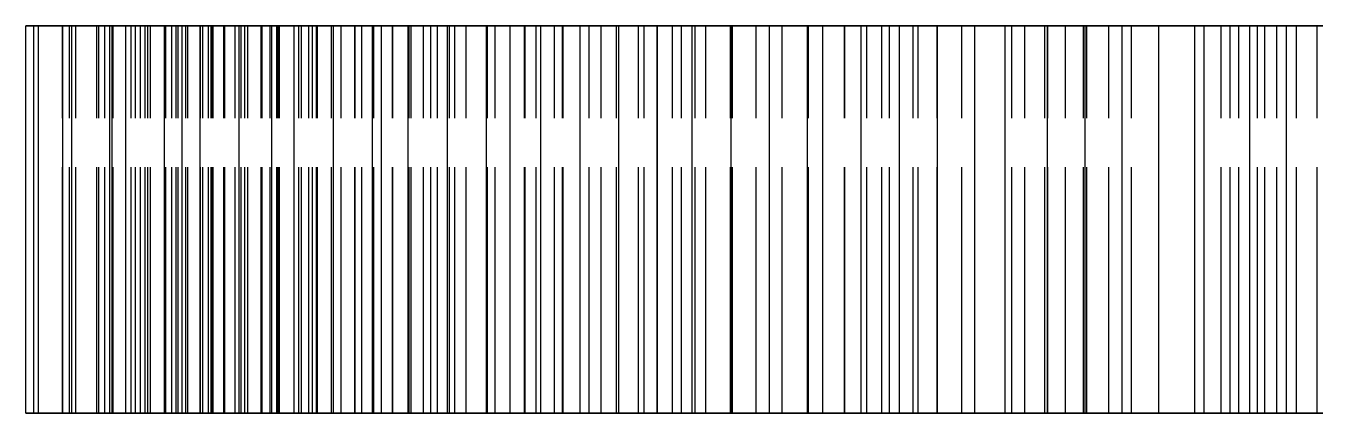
# Model space of a CAD drawing. Header units: millimetres. Extents: x -25 to 154, y -46 to 51.
# Drawn here: x -24 to -17.32, y 47.99 to 49.99 of the extents above; entities that cross this region are included whole.
import ezdxf

# ---------------------------------------------------------------- set-up
doc = ezdxf.new("R2010")
doc.units = ezdxf.units.MM
doc.linetypes.add('DASHED', pattern=[1.524, 1.27, -0.254])
doc.layers.add('HIDDEN', color=8, linetype='DASHED')
doc.layers.add('VISIBLE', color=7, linetype='CONTINUOUS')

msp = doc.modelspace()

# ---------------------------------------------------------------- linework, layer by layer
at = {"layer": 'HIDDEN'}
for points in [[(-23.99936, 49.99183), (-23.81117, 49.99183)], [(-23.99936, 47.99183), (-23.99936, 49.99183)], [(-23.9575, 49.99183), (-23.93403, 49.99183)], [(-23.77481, 49.99183), (-23.9575, 49.99183)], [(-23.9575, 49.99183), (-23.77481, 49.99183)], [(-23.81117, 49.99183), (-23.9575, 49.99183)], [(-23.9575, 47.99183), (-23.9575, 49.99183)], [(-23.93403, 49.99183), (-23.74118, 49.99183)], [(-23.93403, 47.99183), (-23.93403, 49.99183)], [(-23.81117, 49.99183), (-23.62279, 49.99183)], [(-23.62279, 49.99183), (-23.81117, 49.99183)], [(-23.81117, 47.99183), (-23.81117, 49.99183)], [(-23.81117, 47.99183), (-23.81117, 49.99183)], [(-23.80865, 49.99183), (-23.7618, 49.99183)], [(-23.63227, 49.99183), (-23.80865, 49.99183)], [(-23.80865, 49.99183), (-23.63227, 49.99183)], [(-23.74118, 49.99183), (-23.80865, 49.99183)], [(-23.80865, 47.99183), (-23.80865, 49.99183)], [(-23.59161, 49.99183), (-23.77481, 49.99183)], [(-23.77481, 49.99183), (-23.59161, 49.99183)], [(-23.77481, 47.99183), (-23.77481, 49.99183)], [(-23.77481, 47.99183), (-23.77481, 49.99183)], [(-23.7618, 49.99183), (-23.56515, 49.99183)], [(-23.7618, 47.99183), (-23.7618, 49.99183)], [(-23.74118, 49.99183), (-23.54846, 49.99183)], [(-23.54846, 49.99183), (-23.74118, 49.99183)], [(-23.74118, 47.99183), (-23.74118, 49.99183)], [(-23.74118, 47.99183), (-23.74118, 49.99183)], [(-23.45507, 49.99183), (-23.63227, 49.99183)], [(-23.63227, 49.99183), (-23.45507, 49.99183)], [(-23.63227, 47.99183), (-23.63227, 49.99183)], [(-23.63227, 47.99183), (-23.63227, 49.99183)], [(-23.62279, 49.99183), (-23.43427, 49.99183)], [(-23.43427, 49.99183), (-23.62279, 49.99183)], [(-23.62279, 47.99183), (-23.62279, 49.99183)], [(-23.62279, 47.99183), (-23.62279, 49.99183)], [(-23.40793, 49.99183), (-23.59161, 49.99183)], [(-23.59161, 49.99183), (-23.40793, 49.99183)], [(-23.59161, 47.99183), (-23.59161, 49.99183)], [(-23.59161, 47.99183), (-23.59161, 49.99183)], [(-23.56515, 49.99183), (-23.36896, 49.99183)], [(-23.56515, 47.99183), (-23.56515, 49.99183)], [(-23.55345, 49.99183), (-23.48345, 49.99183)], [(-23.38419, 49.99183), (-23.55345, 49.99183)], [(-23.55345, 49.99183), (-23.38419, 49.99183)], [(-23.36896, 49.99183), (-23.55345, 49.99183)], [(-23.55345, 47.99183), (-23.55345, 49.99183)], [(-23.54846, 49.99183), (-23.35594, 49.99183)], [(-23.35594, 49.99183), (-23.54846, 49.99183)], [(-23.54846, 47.99183), (-23.54846, 49.99183)], [(-23.54846, 47.99183), (-23.54846, 49.99183)], [(-23.48345, 49.99183), (-23.28388, 49.99183)], [(-23.48345, 47.99183), (-23.48345, 49.99183)], [(-23.27705, 49.99183), (-23.45507, 49.99183)], [(-23.45507, 49.99183), (-23.27705, 49.99183)], [(-23.45507, 47.99183), (-23.45507, 49.99183)], [(-23.45507, 47.99183), (-23.45507, 49.99183)], [(-23.43427, 49.99183), (-23.24564, 49.99183)], [(-23.24564, 49.99183), (-23.43427, 49.99183)], [(-23.43427, 47.99183), (-23.43427, 49.99183)], [(-23.43427, 47.99183), (-23.43427, 49.99183)], [(-23.22379, 49.99183), (-23.40793, 49.99183)], [(-23.40793, 49.99183), (-23.22379, 49.99183)], [(-23.40793, 47.99183), (-23.40793, 49.99183)], [(-23.40793, 47.99183), (-23.40793, 49.99183)], [(-23.21377, 49.99183), (-23.38419, 49.99183)], [(-23.38419, 49.99183), (-23.21377, 49.99183)], [(-23.38419, 47.99183), (-23.38419, 49.99183)], [(-23.38419, 47.99183), (-23.38419, 49.99183)], [(-23.36896, 49.99183), (-23.17331, 49.99183)], [(-23.17331, 49.99183), (-23.36896, 49.99183)], [(-23.36896, 47.99183), (-23.36896, 49.99183)], [(-23.36896, 47.99183), (-23.36896, 49.99183)], [(-23.35594, 49.99183), (-23.16368, 49.99183)], [(-23.16368, 49.99183), (-23.35594, 49.99183)], [(-23.35594, 47.99183), (-23.35594, 49.99183)], [(-23.35594, 47.99183), (-23.35594, 49.99183)], [(-23.28388, 49.99183), (-23.08509, 49.99183)], [(-23.28388, 47.99183), (-23.28388, 49.99183)], [(-23.09822, 49.99183), (-23.27705, 49.99183)], [(-23.27705, 49.99183), (-23.09822, 49.99183)], [(-23.27705, 47.99183), (-23.27705, 49.99183)], [(-23.27705, 47.99183), (-23.27705, 49.99183)], [(-23.24564, 49.99183), (-23.05696, 49.99183)], [(-23.05696, 49.99183), (-23.24564, 49.99183)], [(-23.24564, 47.99183), (-23.24564, 49.99183)], [(-23.24564, 47.99183), (-23.24564, 49.99183)], [(-23.03922, 49.99183), (-23.22379, 49.99183)], [(-23.22379, 49.99183), (-23.03922, 49.99183)], [(-23.22379, 47.99183), (-23.22379, 49.99183)], [(-23.22379, 47.99183), (-23.22379, 49.99183)], [(-23.0422, 49.99183), (-23.21377, 49.99183)], [(-23.21377, 49.99183), (-23.0422, 49.99183)], [(-23.21377, 47.99183), (-23.21377, 49.99183)], [(-23.21377, 47.99183), (-23.21377, 49.99183)], [(-23.19307, 49.99183), (-23.10021, 49.99183)], [(-23.03166, 49.99183), (-23.19307, 49.99183)], [(-23.19307, 49.99183), (-23.03166, 49.99183)], [(-23.08509, 49.99183), (-23.19307, 49.99183)], [(-23.19307, 47.99183), (-23.19307, 49.99183)], [(-23.17331, 49.99183), (-22.97825, 49.99183)], [(-22.97825, 49.99183), (-23.17331, 49.99183)], [(-23.17331, 47.99183), (-23.17331, 49.99183)], [(-23.17331, 47.99183), (-23.17331, 49.99183)], [(-23.16368, 49.99183), (-22.97173, 49.99183)], [(-22.97173, 49.99183), (-23.16368, 49.99183)], [(-23.16368, 47.99183), (-23.16368, 49.99183)], [(-23.16368, 47.99183), (-23.16368, 49.99183)], [(-23.10021, 49.99183), (-22.89861, 49.99183)], [(-23.10021, 47.99183), (-23.10021, 49.99183)], [(-22.91859, 49.99183), (-23.09822, 49.99183)], [(-23.09822, 49.99183), (-22.91859, 49.99183)], [(-23.09822, 47.99183), (-23.09822, 49.99183)], [(-23.09822, 47.99183), (-23.09822, 49.99183)], [(-23.08509, 49.99183), (-22.88717, 49.99183)], [(-22.88717, 49.99183), (-23.08509, 49.99183)], [(-23.08509, 47.99183), (-23.08509, 49.99183)], [(-23.08509, 47.99183), (-23.08509, 49.99183)], [(-23.05696, 49.99183), (-22.86828, 49.99183)], [(-22.86828, 49.99183), (-23.05696, 49.99183)], [(-23.05696, 47.99183), (-23.05696, 49.99183)], [(-23.05696, 47.99183), (-23.05696, 49.99183)], [(-22.86948, 49.99183), (-23.0422, 49.99183)], [(-23.0422, 49.99183), (-22.86948, 49.99183)], [(-23.0422, 47.99183), (-23.0422, 49.99183)], [(-23.0422, 47.99183), (-23.0422, 49.99183)], [(-22.85425, 49.99183), (-23.03922, 49.99183)], [(-23.03922, 49.99183), (-22.85425, 49.99183)], [(-23.03922, 47.99183), (-23.03922, 49.99183)], [(-23.03922, 47.99183), (-23.03922, 49.99183)], [(-22.86879, 49.99183), (-23.03166, 49.99183)], [(-23.03166, 49.99183), (-22.86879, 49.99183)], [(-23.03166, 47.99183), (-23.03166, 49.99183)], [(-23.03166, 47.99183), (-23.03166, 49.99183)], [(-22.97825, 49.99183), (-22.78389, 49.99183)], [(-22.78389, 49.99183), (-22.97825, 49.99183)], [(-22.97825, 47.99183), (-22.97825, 49.99183)], [(-22.97825, 47.99183), (-22.97825, 49.99183)], [(-22.97173, 49.99183), (-22.78017, 49.99183)], [(-22.78017, 49.99183), (-22.97173, 49.99183)], [(-22.97173, 47.99183), (-22.97173, 49.99183)], [(-22.97173, 47.99183), (-22.97173, 49.99183)], [(-22.73815, 49.99183), (-22.91859, 49.99183)], [(-22.91859, 49.99183), (-22.73815, 49.99183)], [(-22.91859, 47.99183), (-22.91859, 49.99183)], [(-22.91859, 47.99183), (-22.91859, 49.99183)], [(-22.89861, 49.99183), (-22.69812, 49.99183)], [(-22.89861, 47.99183), (-22.89861, 49.99183)], [(-22.88717, 49.99183), (-22.6902, 49.99183)], [(-22.6902, 49.99183), (-22.88717, 49.99183)], [(-22.88717, 47.99183), (-22.88717, 49.99183)], [(-22.88717, 47.99183), (-22.88717, 49.99183)], [(-22.69559, 49.99183), (-22.86948, 49.99183)], [(-22.86948, 49.99183), (-22.69559, 49.99183)], [(-22.86948, 47.99183), (-22.86948, 49.99183)], [(-22.86948, 47.99183), (-22.86948, 49.99183)], [(-22.70444, 49.99183), (-22.86879, 49.99183)], [(-22.86879, 49.99183), (-22.70444, 49.99183)], [(-22.86879, 47.99183), (-22.86879, 49.99183)], [(-22.86879, 47.99183), (-22.86879, 49.99183)], [(-22.86828, 49.99183), (-22.85425, 49.99183)], [(-22.85425, 49.99183), (-22.86828, 49.99183)], [(-22.86828, 47.99183), (-22.86828, 49.99183)], [(-22.86828, 47.99183), (-22.86828, 49.99183)], [(-22.85425, 47.99183), (-22.85425, 49.99183)], [(-22.85425, 47.99183), (-22.85425, 49.99183)], [(-22.78389, 49.99183), (-22.59032, 49.99183)], [(-22.59032, 49.99183), (-22.78389, 49.99183)], [(-22.78389, 47.99183), (-22.78389, 49.99183)], [(-22.78389, 47.99183), (-22.78389, 49.99183)], [(-22.78017, 49.99183), (-22.73815, 49.99183)], [(-22.73815, 49.99183), (-22.78017, 49.99183)], [(-22.78017, 47.99183), (-22.78017, 49.99183)], [(-22.78017, 47.99183), (-22.78017, 49.99183)], [(-22.73815, 47.99183), (-22.73815, 49.99183)], [(-22.73815, 47.99183), (-22.73815, 49.99183)], [(-22.7291, 49.99183), (-22.61381, 49.99183)], [(-22.57627, 49.99183), (-22.7291, 49.99183)], [(-22.7291, 49.99183), (-22.57627, 49.99183)], [(-22.69812, 49.99183), (-22.7291, 49.99183)], [(-22.7291, 47.99183), (-22.7291, 49.99183)], [(-22.5386, 49.99183), (-22.70444, 49.99183)], [(-22.70444, 49.99183), (-22.5386, 49.99183)], [(-22.70444, 47.99183), (-22.70444, 49.99183)], [(-22.70444, 47.99183), (-22.70444, 49.99183)], [(-22.69812, 49.99183), (-22.49882, 49.99183)], [(-22.49882, 49.99183), (-22.69812, 49.99183)], [(-22.69812, 47.99183), (-22.69812, 49.99183)], [(-22.69812, 47.99183), (-22.69812, 49.99183)], [(-22.5205, 49.99183), (-22.69559, 49.99183)], [(-22.69559, 49.99183), (-22.5205, 49.99183)], [(-22.69559, 47.99183), (-22.69559, 49.99183)], [(-22.69559, 47.99183), (-22.69559, 49.99183)], [(-22.6902, 49.99183), (-22.49429, 49.99183)], [(-22.49429, 49.99183), (-22.6902, 49.99183)], [(-22.6902, 47.99183), (-22.6902, 49.99183)], [(-22.6902, 47.99183), (-22.6902, 49.99183)], [(-22.61381, 49.99183), (-22.41108, 49.99183)], [(-22.61381, 47.99183), (-22.61381, 49.99183)], [(-22.59032, 49.99183), (-22.5205, 49.99183)], [(-22.5205, 49.99183), (-22.59032, 49.99183)], [(-22.59032, 47.99183), (-22.59032, 49.99183)], [(-22.59032, 47.99183), (-22.59032, 49.99183)], [(-22.42167, 49.99183), (-22.57627, 49.99183)], [(-22.57627, 49.99183), (-22.42167, 49.99183)], [(-22.57627, 47.99183), (-22.57627, 49.99183)], [(-22.57627, 47.99183), (-22.57627, 49.99183)], [(-22.37123, 49.99183), (-22.5386, 49.99183)], [(-22.5386, 49.99183), (-22.37123, 49.99183)], [(-22.5386, 47.99183), (-22.5386, 49.99183)], [(-22.5386, 47.99183), (-22.5386, 49.99183)], [(-22.5205, 47.99183), (-22.5205, 49.99183)], [(-22.5205, 47.99183), (-22.5205, 49.99183)], [(-22.49882, 49.99183), (-22.30081, 49.99183)], [(-22.30081, 49.99183), (-22.49882, 49.99183)], [(-22.49882, 47.99183), (-22.49882, 49.99183)], [(-22.49882, 47.99183), (-22.49882, 49.99183)], [(-22.49429, 49.99183), (-22.29957, 49.99183)], [(-22.29957, 49.99183), (-22.49429, 49.99183)], [(-22.49429, 47.99183), (-22.49429, 49.99183)], [(-22.49429, 47.99183), (-22.49429, 49.99183)], [(-22.26528, 49.99183), (-22.42167, 49.99183)], [(-22.42167, 49.99183), (-22.26528, 49.99183)], [(-22.42167, 47.99183), (-22.42167, 49.99183)], [(-22.42167, 47.99183), (-22.42167, 49.99183)], [(-22.41108, 49.99183), (-22.20977, 49.99183)], [(-22.41108, 47.99183), (-22.41108, 49.99183)], [(-22.20226, 49.99183), (-22.37123, 49.99183)], [(-22.37123, 49.99183), (-22.20226, 49.99183)], [(-22.37123, 47.99183), (-22.37123, 49.99183)], [(-22.37123, 47.99183), (-22.37123, 49.99183)], [(-22.30081, 49.99183), (-22.10424, 49.99183)], [(-22.10424, 49.99183), (-22.30081, 49.99183)], [(-22.30081, 47.99183), (-22.30081, 49.99183)], [(-22.30081, 47.99183), (-22.30081, 49.99183)], [(-22.29957, 49.99183), (-22.20226, 49.99183)], [(-22.20226, 49.99183), (-22.29957, 49.99183)], [(-22.29957, 47.99183), (-22.29957, 49.99183)], [(-22.29957, 47.99183), (-22.29957, 49.99183)], [(-22.10706, 49.99183), (-22.26528, 49.99183)], [(-22.26528, 49.99183), (-22.10706, 49.99183)], [(-22.26528, 47.99183), (-22.26528, 49.99183)], [(-22.26528, 47.99183), (-22.26528, 49.99183)], [(-22.20977, 49.99183), (-22.00998, 49.99183)], [(-22.20977, 47.99183), (-22.20977, 49.99183)], [(-22.20226, 47.99183), (-22.20226, 49.99183)], [(-22.20226, 47.99183), (-22.20226, 49.99183)], [(-22.16361, 49.99183), (-22.0264, 49.99183)], [(-22.02005, 49.99183), (-22.16361, 49.99183)], [(-22.16361, 49.99183), (-22.02005, 49.99183)], [(-22.00998, 49.99183), (-22.16361, 49.99183)], [(-22.16361, 47.99183), (-22.16361, 49.99183)], [(-21.94695, 49.99183), (-22.10706, 49.99183)], [(-22.10706, 49.99183), (-21.94695, 49.99183)], [(-22.10706, 47.99183), (-22.10706, 49.99183)], [(-22.10706, 47.99183), (-22.10706, 49.99183)], [(-22.10424, 49.99183), (-21.90923, 49.99183)], [(-21.90923, 49.99183), (-22.10424, 49.99183)], [(-22.10424, 47.99183), (-22.10424, 49.99183)], [(-22.10424, 47.99183), (-22.10424, 49.99183)], [(-22.0264, 49.99183), (-21.82345, 49.99183)], [(-22.0264, 47.99183), (-22.0264, 49.99183)], [(-21.87442, 49.99183), (-22.02005, 49.99183)], [(-22.02005, 49.99183), (-21.87442, 49.99183)], [(-22.02005, 47.99183), (-22.02005, 49.99183)], [(-22.02005, 47.99183), (-22.02005, 49.99183)], [(-22.00998, 49.99183), (-21.81182, 49.99183)], [(-21.81182, 49.99183), (-22.00998, 49.99183)], [(-22.00998, 47.99183), (-22.00998, 49.99183)], [(-22.00998, 47.99183), (-22.00998, 49.99183)], [(-21.78487, 49.99183), (-21.94695, 49.99183)], [(-21.94695, 49.99183), (-21.78487, 49.99183)], [(-21.94695, 47.99183), (-21.94695, 49.99183)], [(-21.94695, 47.99183), (-21.94695, 49.99183)], [(-21.90923, 49.99183), (-21.78487, 49.99183)], [(-21.78487, 49.99183), (-21.90923, 49.99183)], [(-21.90923, 47.99183), (-21.90923, 49.99183)], [(-21.90923, 47.99183), (-21.90923, 49.99183)], [(-21.72668, 49.99183), (-21.87442, 49.99183)], [(-21.87442, 49.99183), (-21.72668, 49.99183)], [(-21.87442, 47.99183), (-21.87442, 49.99183)], [(-21.87442, 47.99183), (-21.87442, 49.99183)], [(-21.82345, 49.99183), (-21.62222, 49.99183)], [(-21.82345, 47.99183), (-21.82345, 49.99183)], [(-21.81182, 49.99183), (-21.61545, 49.99183)], [(-21.61545, 49.99183), (-21.81182, 49.99183)], [(-21.81182, 47.99183), (-21.81182, 49.99183)], [(-21.81182, 47.99183), (-21.81182, 49.99183)], [(-21.78487, 47.99183), (-21.78487, 49.99183)], [(-21.78487, 47.99183), (-21.78487, 49.99183)], [(-21.57678, 49.99183), (-21.72668, 49.99183)], [(-21.72668, 49.99183), (-21.57678, 49.99183)], [(-21.72668, 47.99183), (-21.72668, 49.99183)], [(-21.72668, 47.99183), (-21.72668, 49.99183)], [(-21.62222, 49.99183), (-21.42283, 49.99183)], [(-21.62222, 47.99183), (-21.62222, 49.99183)], [(-21.61545, 49.99183), (-21.42104, 49.99183)], [(-21.42104, 49.99183), (-21.61545, 49.99183)], [(-21.61545, 47.99183), (-21.61545, 49.99183)], [(-21.61545, 47.99183), (-21.61545, 49.99183)], [(-21.42465, 49.99183), (-21.57678, 49.99183)], [(-21.57678, 49.99183), (-21.42465, 49.99183)], [(-21.57678, 47.99183), (-21.57678, 49.99183)], [(-21.57678, 47.99183), (-21.57678, 49.99183)], [(-21.49914, 49.99183), (-21.34062, 49.99183)], [(-21.36548, 49.99183), (-21.49914, 49.99183)], [(-21.49914, 49.99183), (-21.36548, 49.99183)], [(-21.42283, 49.99183), (-21.49914, 49.99183)], [(-21.49914, 47.99183), (-21.49914, 49.99183)], [(-21.27017, 49.99183), (-21.42465, 49.99183)], [(-21.42465, 49.99183), (-21.27017, 49.99183)], [(-21.42465, 47.99183), (-21.42465, 49.99183)], [(-21.42465, 47.99183), (-21.42465, 49.99183)], [(-21.42283, 49.99183), (-21.22542, 49.99183)], [(-21.22542, 49.99183), (-21.42283, 49.99183)], [(-21.42283, 47.99183), (-21.42283, 49.99183)], [(-21.42283, 47.99183), (-21.42283, 49.99183)], [(-21.42104, 49.99183), (-21.27017, 49.99183)], [(-21.27017, 49.99183), (-21.42104, 49.99183)], [(-21.42104, 47.99183), (-21.42104, 49.99183)], [(-21.42104, 47.99183), (-21.42104, 49.99183)], [(-21.22947, 49.99183), (-21.36548, 49.99183)], [(-21.36548, 49.99183), (-21.22947, 49.99183)], [(-21.36548, 47.99183), (-21.36548, 49.99183)], [(-21.36548, 47.99183), (-21.36548, 49.99183)], [(-21.34062, 49.99183), (-21.13835, 49.99183)], [(-21.34062, 47.99183), (-21.34062, 49.99183)], [(-21.27017, 47.99183), (-21.27017, 49.99183)], [(-21.27017, 47.99183), (-21.27017, 49.99183)], [(-21.09104, 49.99183), (-21.22947, 49.99183)], [(-21.22947, 49.99183), (-21.09104, 49.99183)], [(-21.22947, 47.99183), (-21.22947, 49.99183)], [(-21.22947, 47.99183), (-21.22947, 49.99183)], [(-21.22542, 49.99183), (-21.03013, 49.99183)], [(-21.03013, 49.99183), (-21.22542, 49.99183)], [(-21.22542, 47.99183), (-21.22542, 49.99183)], [(-21.22542, 47.99183), (-21.22542, 49.99183)], [(-21.13835, 49.99183), (-20.93811, 49.99183)], [(-21.13835, 47.99183), (-21.13835, 49.99183)], [(-20.95014, 49.99183), (-21.09104, 49.99183)], [(-21.09104, 49.99183), (-20.95014, 49.99183)], [(-21.09104, 47.99183), (-21.09104, 49.99183)], [(-21.09104, 47.99183), (-21.09104, 49.99183)], [(-21.03013, 49.99183), (-20.83718, 49.99183)], [(-20.83718, 49.99183), (-21.03013, 49.99183)], [(-21.03013, 47.99183), (-21.03013, 49.99183)], [(-21.03013, 47.99183), (-21.03013, 49.99183)], [(-20.80667, 49.99183), (-20.95014, 49.99183)], [(-20.95014, 49.99183), (-20.80667, 49.99183)], [(-20.95014, 47.99183), (-20.95014, 49.99183)], [(-20.95014, 47.99183), (-20.95014, 49.99183)], [(-20.93811, 49.99183), (-20.74001, 49.99183)], [(-20.93811, 47.99183), (-20.93811, 49.99183)], [(-20.83718, 49.99183), (-20.66048, 49.99183)], [(-20.66048, 49.99183), (-20.83718, 49.99183)], [(-20.83718, 47.99183), (-20.83718, 49.99183)], [(-20.83718, 47.99183), (-20.83718, 49.99183)], [(-20.66048, 49.99183), (-20.80667, 49.99183)], [(-20.80667, 49.99183), (-20.66048, 49.99183)], [(-20.80667, 47.99183), (-20.80667, 49.99183)], [(-20.80667, 47.99183), (-20.80667, 49.99183)], [(-20.74001, 49.99183), (-20.54421, 49.99183)], [(-20.74001, 47.99183), (-20.74001, 49.99183)], [(-20.73864, 49.99183), (-20.55953, 49.99183)], [(-20.61549, 49.99183), (-20.73864, 49.99183)], [(-20.73864, 49.99183), (-20.61549, 49.99183)], [(-20.54421, 49.99183), (-20.73864, 49.99183)], [(-20.73864, 47.99183), (-20.73864, 49.99183)], [(-20.66048, 47.99183), (-20.66048, 49.99183)], [(-20.66048, 47.99183), (-20.66048, 49.99183)], [(-20.4897, 49.99183), (-20.61549, 49.99183)], [(-20.61549, 49.99183), (-20.4897, 49.99183)], [(-20.61549, 47.99183), (-20.61549, 49.99183)], [(-20.61549, 47.99183), (-20.61549, 49.99183)], [(-20.55953, 49.99183), (-20.35885, 49.99183)], [(-20.55953, 47.99183), (-20.55953, 49.99183)], [(-20.54421, 49.99183), (-20.35088, 49.99183)], [(-20.35088, 49.99183), (-20.54421, 49.99183)], [(-20.54421, 47.99183), (-20.54421, 49.99183)], [(-20.54421, 47.99183), (-20.54421, 49.99183)], [(-20.3612, 49.99183), (-20.4897, 49.99183)], [(-20.4897, 49.99183), (-20.3612, 49.99183)], [(-20.4897, 47.99183), (-20.4897, 49.99183)], [(-20.4897, 47.99183), (-20.4897, 49.99183)], [(-20.22993, 49.99183), (-20.3612, 49.99183)], [(-20.3612, 49.99183), (-20.22993, 49.99183)], [(-20.3612, 47.99183), (-20.3612, 49.99183)], [(-20.3612, 47.99183), (-20.3612, 49.99183)], [(-20.35885, 49.99183), (-20.16048, 49.99183)], [(-20.35885, 47.99183), (-20.35885, 49.99183)], [(-20.35088, 49.99183), (-20.16025, 49.99183)], [(-20.16025, 49.99183), (-20.35088, 49.99183)], [(-20.35088, 47.99183), (-20.35088, 49.99183)], [(-20.35088, 47.99183), (-20.35088, 49.99183)], [(-20.09575, 49.99183), (-20.22993, 49.99183)], [(-20.22993, 49.99183), (-20.09575, 49.99183)], [(-20.22993, 47.99183), (-20.22993, 49.99183)], [(-20.22993, 47.99183), (-20.22993, 49.99183)], [(-20.16048, 49.99183), (-19.96456, 49.99183)], [(-20.16048, 47.99183), (-20.16048, 49.99183)], [(-20.16025, 49.99183), (-19.95852, 49.99183)], [(-19.95852, 49.99183), (-20.16025, 49.99183)], [(-20.16025, 47.99183), (-20.16025, 49.99183)], [(-20.16025, 47.99183), (-20.16025, 49.99183)], [(-19.95852, 49.99183), (-20.09575, 49.99183)], [(-20.09575, 49.99183), (-19.95852, 49.99183)], [(-20.09575, 47.99183), (-20.09575, 49.99183)], [(-20.09575, 47.99183), (-20.09575, 49.99183)], [(-19.96456, 49.99183), (-19.77125, 49.99183)], [(-19.96456, 47.99183), (-19.96456, 49.99183)], [(-19.95852, 47.99183), (-19.95852, 49.99183)], [(-19.95852, 47.99183), (-19.95852, 49.99183)], [(-19.88552, 49.99183), (-19.68661, 49.99183)], [(-19.77342, 49.99183), (-19.88552, 49.99183)], [(-19.88552, 49.99183), (-19.77342, 49.99183)], [(-19.77125, 49.99183), (-19.88552, 49.99183)], [(-19.88552, 47.99183), (-19.88552, 49.99183)], [(-19.65842, 49.99183), (-19.77342, 49.99183)], [(-19.77342, 49.99183), (-19.65842, 49.99183)], [(-19.77342, 47.99183), (-19.77342, 49.99183)], [(-19.77342, 47.99183), (-19.77342, 49.99183)], [(-19.77125, 49.99183), (-19.58074, 49.99183)], [(-19.58074, 49.99183), (-19.77125, 49.99183)], [(-19.77125, 47.99183), (-19.77125, 49.99183)], [(-19.77125, 47.99183), (-19.77125, 49.99183)], [(-19.68661, 49.99183), (-19.48841, 49.99183)], [(-19.68661, 47.99183), (-19.68661, 49.99183)], [(-19.54043, 49.99183), (-19.65842, 49.99183)], [(-19.65842, 49.99183), (-19.54043, 49.99183)], [(-19.65842, 47.99183), (-19.65842, 49.99183)], [(-19.65842, 47.99183), (-19.65842, 49.99183)], [(-19.58074, 49.99183), (-19.39329, 49.99183)], [(-19.39329, 49.99183), (-19.58074, 49.99183)], [(-19.58074, 47.99183), (-19.58074, 49.99183)], [(-19.58074, 47.99183), (-19.58074, 49.99183)], [(-19.41937, 49.99183), (-19.54043, 49.99183)], [(-19.54043, 49.99183), (-19.41937, 49.99183)], [(-19.54043, 47.99183), (-19.54043, 49.99183)], [(-19.54043, 47.99183), (-19.54043, 49.99183)], [(-19.48841, 49.99183), (-19.29281, 49.99183)], [(-19.48841, 47.99183), (-19.48841, 49.99183)], [(-19.29509, 49.99183), (-19.41937, 49.99183)], [(-19.41937, 49.99183), (-19.29509, 49.99183)], [(-19.41937, 47.99183), (-19.41937, 49.99183)], [(-19.41937, 47.99183), (-19.41937, 49.99183)], [(-19.39329, 49.99183), (-19.16741, 49.99183)], [(-19.16741, 49.99183), (-19.39329, 49.99183)], [(-19.39329, 47.99183), (-19.39329, 49.99183)], [(-19.39329, 47.99183), (-19.39329, 49.99183)], [(-19.16741, 49.99183), (-19.29509, 49.99183)], [(-19.29509, 49.99183), (-19.16741, 49.99183)], [(-19.29509, 47.99183), (-19.29509, 49.99183)], [(-19.29509, 47.99183), (-19.29509, 49.99183)], [(-19.29281, 49.99183), (-19.09994, 49.99183)], [(-19.29281, 47.99183), (-19.29281, 49.99183)], [(-19.16741, 47.99183), (-19.16741, 49.99183)], [(-19.16741, 47.99183), (-19.16741, 49.99183)], [(-19.09994, 49.99183), (-18.90999, 49.99183)], [(-19.09994, 47.99183), (-19.09994, 49.99183)], [(-18.94359, 49.99183), (-18.72577, 49.99183)], [(-18.84304, 49.99183), (-18.94359, 49.99183)], [(-18.94359, 49.99183), (-18.84304, 49.99183)], [(-18.90999, 49.99183), (-18.94359, 49.99183)], [(-18.94359, 47.99183), (-18.94359, 49.99183)], [(-18.90999, 49.99183), (-18.72315, 49.99183)], [(-18.72315, 49.99183), (-18.90999, 49.99183)], [(-18.90999, 47.99183), (-18.90999, 49.99183)], [(-18.90999, 47.99183), (-18.90999, 49.99183)], [(-18.73933, 49.99183), (-18.84304, 49.99183)], [(-18.84304, 49.99183), (-18.73933, 49.99183)], [(-18.84304, 47.99183), (-18.84304, 49.99183)], [(-18.84304, 47.99183), (-18.84304, 49.99183)], [(-18.63238, 49.99183), (-18.73933, 49.99183)], [(-18.73933, 49.99183), (-18.63238, 49.99183)], [(-18.73933, 47.99183), (-18.73933, 49.99183)], [(-18.73933, 47.99183), (-18.73933, 49.99183)], [(-18.72577, 49.99183), (-18.53094, 49.99183)], [(-18.72577, 47.99183), (-18.72577, 49.99183)], [(-18.72315, 49.99183), (-18.5397, 49.99183)], [(-18.5397, 49.99183), (-18.72315, 49.99183)], [(-18.72315, 47.99183), (-18.72315, 49.99183)], [(-18.72315, 47.99183), (-18.72315, 49.99183)], [(-18.52207, 49.99183), (-18.63238, 49.99183)], [(-18.63238, 49.99183), (-18.52207, 49.99183)], [(-18.63238, 47.99183), (-18.63238, 49.99183)], [(-18.63238, 47.99183), (-18.63238, 49.99183)], [(-18.5397, 49.99183), (-18.2907, 49.99183)], [(-18.2907, 49.99183), (-18.5397, 49.99183)], [(-18.5397, 47.99183), (-18.5397, 49.99183)], [(-18.5397, 47.99183), (-18.5397, 49.99183)], [(-18.53094, 49.99183), (-18.33897, 49.99183)], [(-18.53094, 47.99183), (-18.53094, 49.99183)], [(-18.40825, 49.99183), (-18.52207, 49.99183)], [(-18.52207, 49.99183), (-18.40825, 49.99183)], [(-18.52207, 47.99183), (-18.52207, 49.99183)], [(-18.52207, 47.99183), (-18.52207, 49.99183)], [(-18.2907, 49.99183), (-18.40825, 49.99183)], [(-18.40825, 49.99183), (-18.2907, 49.99183)], [(-18.40825, 47.99183), (-18.40825, 49.99183)], [(-18.40825, 47.99183), (-18.40825, 49.99183)], [(-18.33897, 49.99183), (-18.15002, 49.99183)], [(-18.33897, 47.99183), (-18.33897, 49.99183)], [(-18.2907, 47.99183), (-18.2907, 49.99183)], [(-18.2907, 47.99183), (-18.2907, 49.99183)], [(-18.15002, 49.99183), (-17.96426, 49.99183)], [(-18.15002, 47.99183), (-18.15002, 49.99183)], [(-17.96426, 49.99183), (-17.78194, 49.99183)], [(-17.96426, 47.99183), (-17.96426, 49.99183)], [(-17.91705, 49.99183), (-17.68129, 49.99183)], [(-17.82851, 49.99183), (-17.91705, 49.99183)], [(-17.91705, 49.99183), (-17.82851, 49.99183)], [(-17.78194, 49.99183), (-17.91705, 49.99183)], [(-17.91705, 47.99183), (-17.91705, 49.99183)], [(-17.73656, 49.99183), (-17.82851, 49.99183)], [(-17.82851, 49.99183), (-17.73656, 49.99183)], [(-17.82851, 47.99183), (-17.82851, 49.99183)], [(-17.82851, 47.99183), (-17.82851, 49.99183)], [(-17.78194, 49.99183), (-17.60332, 49.99183)], [(-17.60332, 49.99183), (-17.78194, 49.99183)], [(-17.78194, 47.99183), (-17.78194, 49.99183)], [(-17.78194, 47.99183), (-17.78194, 49.99183)], [(-17.64112, 49.99183), (-17.73656, 49.99183)], [(-17.73656, 49.99183), (-17.64112, 49.99183)], [(-17.73656, 47.99183), (-17.73656, 49.99183)], [(-17.73656, 47.99183), (-17.73656, 49.99183)], [(-17.68129, 49.99183), (-17.4907, 49.99183)], [(-17.68129, 47.99183), (-17.68129, 49.99183)], [(-17.54205, 49.99183), (-17.64112, 49.99183)], [(-17.64112, 49.99183), (-17.54205, 49.99183)], [(-17.64112, 47.99183), (-17.64112, 49.99183)], [(-17.64112, 47.99183), (-17.64112, 49.99183)], [(-17.60332, 49.99183), (-17.3323, 49.99183)], [(-17.3323, 49.99183), (-17.60332, 49.99183)], [(-17.60332, 47.99183), (-17.60332, 49.99183)], [(-17.60332, 47.99183), (-17.60332, 49.99183)], [(-17.43919, 49.99183), (-17.54205, 49.99183)], [(-17.54205, 49.99183), (-17.43919, 49.99183)], [(-17.54205, 47.99183), (-17.54205, 49.99183)], [(-17.54205, 47.99183), (-17.54205, 49.99183)], [(-17.4907, 49.99183), (-17.30323, 49.99183)], [(-17.4907, 47.99183), (-17.4907, 49.99183)], [(-17.3323, 49.99183), (-17.43919, 49.99183)], [(-17.43919, 49.99183), (-17.3323, 49.99183)], [(-17.43919, 47.99183), (-17.43919, 49.99183)], [(-17.43919, 47.99183), (-17.43919, 49.99183)], [(-17.3323, 47.99183), (-17.3323, 49.99183)], [(-17.3323, 47.99183), (-17.3323, 49.99183)], [(-23.99936, 47.99183), (-23.81117, 47.99183)], [(-23.9575, 47.99183), (-23.93403, 47.99183)], [(-23.77481, 47.99183), (-23.9575, 47.99183)], [(-23.9575, 47.99183), (-23.77481, 47.99183)], [(-23.81117, 47.99183), (-23.9575, 47.99183)], [(-23.93403, 47.99183), (-23.74118, 47.99183)], [(-23.81117, 47.99183), (-23.62279, 47.99183)], [(-23.62279, 47.99183), (-23.81117, 47.99183)], [(-23.80865, 47.99183), (-23.7618, 47.99183)], [(-23.63227, 47.99183), (-23.80865, 47.99183)], [(-23.80865, 47.99183), (-23.63227, 47.99183)], [(-23.74118, 47.99183), (-23.80865, 47.99183)], [(-23.59161, 47.99183), (-23.77481, 47.99183)], [(-23.77481, 47.99183), (-23.59161, 47.99183)], [(-23.7618, 47.99183), (-23.56515, 47.99183)], [(-23.74118, 47.99183), (-23.54846, 47.99183)], [(-23.54846, 47.99183), (-23.74118, 47.99183)], [(-23.45507, 47.99183), (-23.63227, 47.99183)], [(-23.63227, 47.99183), (-23.45507, 47.99183)], [(-23.62279, 47.99183), (-23.43427, 47.99183)], [(-23.43427, 47.99183), (-23.62279, 47.99183)], [(-23.40793, 47.99183), (-23.59161, 47.99183)], [(-23.59161, 47.99183), (-23.40793, 47.99183)], [(-23.56515, 47.99183), (-23.36896, 47.99183)], [(-23.55345, 47.99183), (-23.48345, 47.99183)], [(-23.38419, 47.99183), (-23.55345, 47.99183)], [(-23.55345, 47.99183), (-23.38419, 47.99183)], [(-23.36896, 47.99183), (-23.55345, 47.99183)], [(-23.54846, 47.99183), (-23.35594, 47.99183)], [(-23.35594, 47.99183), (-23.54846, 47.99183)], [(-23.48345, 47.99183), (-23.28388, 47.99183)], [(-23.27705, 47.99183), (-23.45507, 47.99183)], [(-23.45507, 47.99183), (-23.27705, 47.99183)], [(-23.43427, 47.99183), (-23.24564, 47.99183)], [(-23.24564, 47.99183), (-23.43427, 47.99183)], [(-23.22379, 47.99183), (-23.40793, 47.99183)], [(-23.40793, 47.99183), (-23.22379, 47.99183)], [(-23.21377, 47.99183), (-23.38419, 47.99183)], [(-23.38419, 47.99183), (-23.21377, 47.99183)], [(-23.36896, 47.99183), (-23.17331, 47.99183)], [(-23.17331, 47.99183), (-23.36896, 47.99183)], [(-23.35594, 47.99183), (-23.16368, 47.99183)], [(-23.16368, 47.99183), (-23.35594, 47.99183)], [(-23.28388, 47.99183), (-23.08509, 47.99183)], [(-23.09822, 47.99183), (-23.27705, 47.99183)], [(-23.27705, 47.99183), (-23.09822, 47.99183)], [(-23.24564, 47.99183), (-23.05696, 47.99183)], [(-23.05696, 47.99183), (-23.24564, 47.99183)], [(-23.03922, 47.99183), (-23.22379, 47.99183)], [(-23.22379, 47.99183), (-23.03922, 47.99183)], [(-23.0422, 47.99183), (-23.21377, 47.99183)], [(-23.21377, 47.99183), (-23.0422, 47.99183)], [(-23.19307, 47.99183), (-23.10021, 47.99183)], [(-23.03166, 47.99183), (-23.19307, 47.99183)], [(-23.19307, 47.99183), (-23.03166, 47.99183)], [(-23.08509, 47.99183), (-23.19307, 47.99183)], [(-23.17331, 47.99183), (-22.97825, 47.99183)], [(-22.97825, 47.99183), (-23.17331, 47.99183)], [(-23.16368, 47.99183), (-22.97173, 47.99183)], [(-22.97173, 47.99183), (-23.16368, 47.99183)], [(-23.10021, 47.99183), (-22.89861, 47.99183)], [(-22.91859, 47.99183), (-23.09822, 47.99183)], [(-23.09822, 47.99183), (-22.91859, 47.99183)], [(-23.08509, 47.99183), (-22.88717, 47.99183)], [(-22.88717, 47.99183), (-23.08509, 47.99183)], [(-23.05696, 47.99183), (-22.86828, 47.99183)], [(-22.86828, 47.99183), (-23.05696, 47.99183)], [(-22.86948, 47.99183), (-23.0422, 47.99183)], [(-23.0422, 47.99183), (-22.86948, 47.99183)], [(-22.85425, 47.99183), (-23.03922, 47.99183)], [(-23.03922, 47.99183), (-22.85425, 47.99183)], [(-22.86879, 47.99183), (-23.03166, 47.99183)], [(-23.03166, 47.99183), (-22.86879, 47.99183)], [(-22.97825, 47.99183), (-22.78389, 47.99183)], [(-22.78389, 47.99183), (-22.97825, 47.99183)], [(-22.97173, 47.99183), (-22.78017, 47.99183)], [(-22.78017, 47.99183), (-22.97173, 47.99183)], [(-22.73815, 47.99183), (-22.91859, 47.99183)], [(-22.91859, 47.99183), (-22.73815, 47.99183)], [(-22.89861, 47.99183), (-22.69812, 47.99183)], [(-22.88717, 47.99183), (-22.6902, 47.99183)], [(-22.6902, 47.99183), (-22.88717, 47.99183)], [(-22.69559, 47.99183), (-22.86948, 47.99183)], [(-22.86948, 47.99183), (-22.69559, 47.99183)], [(-22.70444, 47.99183), (-22.86879, 47.99183)], [(-22.86879, 47.99183), (-22.70444, 47.99183)], [(-22.86828, 47.99183), (-22.85425, 47.99183)], [(-22.85425, 47.99183), (-22.86828, 47.99183)], [(-22.78389, 47.99183), (-22.59032, 47.99183)], [(-22.59032, 47.99183), (-22.78389, 47.99183)], [(-22.78017, 47.99183), (-22.73815, 47.99183)], [(-22.73815, 47.99183), (-22.78017, 47.99183)], [(-22.7291, 47.99183), (-22.61381, 47.99183)], [(-22.57627, 47.99183), (-22.7291, 47.99183)], [(-22.7291, 47.99183), (-22.57627, 47.99183)], [(-22.69812, 47.99183), (-22.7291, 47.99183)], [(-22.5386, 47.99183), (-22.70444, 47.99183)], [(-22.70444, 47.99183), (-22.5386, 47.99183)], [(-22.69812, 47.99183), (-22.49882, 47.99183)], [(-22.49882, 47.99183), (-22.69812, 47.99183)], [(-22.5205, 47.99183), (-22.69559, 47.99183)], [(-22.69559, 47.99183), (-22.5205, 47.99183)], [(-22.6902, 47.99183), (-22.49429, 47.99183)], [(-22.49429, 47.99183), (-22.6902, 47.99183)], [(-22.61381, 47.99183), (-22.41108, 47.99183)], [(-22.59032, 47.99183), (-22.5205, 47.99183)], [(-22.5205, 47.99183), (-22.59032, 47.99183)], [(-22.42167, 47.99183), (-22.57627, 47.99183)], [(-22.57627, 47.99183), (-22.42167, 47.99183)], [(-22.37123, 47.99183), (-22.5386, 47.99183)], [(-22.5386, 47.99183), (-22.37123, 47.99183)], [(-22.49882, 47.99183), (-22.30081, 47.99183)], [(-22.30081, 47.99183), (-22.49882, 47.99183)], [(-22.49429, 47.99183), (-22.29957, 47.99183)], [(-22.29957, 47.99183), (-22.49429, 47.99183)], [(-22.26528, 47.99183), (-22.42167, 47.99183)], [(-22.42167, 47.99183), (-22.26528, 47.99183)], [(-22.41108, 47.99183), (-22.20977, 47.99183)], [(-22.20226, 47.99183), (-22.37123, 47.99183)], [(-22.37123, 47.99183), (-22.20226, 47.99183)], [(-22.30081, 47.99183), (-22.10424, 47.99183)], [(-22.10424, 47.99183), (-22.30081, 47.99183)], [(-22.29957, 47.99183), (-22.20226, 47.99183)], [(-22.20226, 47.99183), (-22.29957, 47.99183)], [(-22.10706, 47.99183), (-22.26528, 47.99183)], [(-22.26528, 47.99183), (-22.10706, 47.99183)], [(-22.20977, 47.99183), (-22.00998, 47.99183)], [(-22.16361, 47.99183), (-22.0264, 47.99183)], [(-22.02005, 47.99183), (-22.16361, 47.99183)], [(-22.16361, 47.99183), (-22.02005, 47.99183)], [(-22.00998, 47.99183), (-22.16361, 47.99183)], [(-21.94695, 47.99183), (-22.10706, 47.99183)], [(-22.10706, 47.99183), (-21.94695, 47.99183)], [(-22.10424, 47.99183), (-21.90923, 47.99183)], [(-21.90923, 47.99183), (-22.10424, 47.99183)], [(-22.0264, 47.99183), (-21.82345, 47.99183)], [(-21.87442, 47.99183), (-22.02005, 47.99183)], [(-22.02005, 47.99183), (-21.87442, 47.99183)], [(-22.00998, 47.99183), (-21.81182, 47.99183)], [(-21.81182, 47.99183), (-22.00998, 47.99183)], [(-21.78487, 47.99183), (-21.94695, 47.99183)], [(-21.94695, 47.99183), (-21.78487, 47.99183)], [(-21.90923, 47.99183), (-21.78487, 47.99183)], [(-21.78487, 47.99183), (-21.90923, 47.99183)], [(-21.72668, 47.99183), (-21.87442, 47.99183)], [(-21.87442, 47.99183), (-21.72668, 47.99183)], [(-21.82345, 47.99183), (-21.62222, 47.99183)], [(-21.81182, 47.99183), (-21.61545, 47.99183)], [(-21.61545, 47.99183), (-21.81182, 47.99183)], [(-21.57678, 47.99183), (-21.72668, 47.99183)], [(-21.72668, 47.99183), (-21.57678, 47.99183)], [(-21.62222, 47.99183), (-21.42283, 47.99183)], [(-21.61545, 47.99183), (-21.42104, 47.99183)], [(-21.42104, 47.99183), (-21.61545, 47.99183)], [(-21.42465, 47.99183), (-21.57678, 47.99183)], [(-21.57678, 47.99183), (-21.42465, 47.99183)], [(-21.49914, 47.99183), (-21.34062, 47.99183)], [(-21.36548, 47.99183), (-21.49914, 47.99183)], [(-21.49914, 47.99183), (-21.36548, 47.99183)], [(-21.42283, 47.99183), (-21.49914, 47.99183)], [(-21.27017, 47.99183), (-21.42465, 47.99183)], [(-21.42465, 47.99183), (-21.27017, 47.99183)], [(-21.42283, 47.99183), (-21.22542, 47.99183)], [(-21.22542, 47.99183), (-21.42283, 47.99183)], [(-21.42104, 47.99183), (-21.27017, 47.99183)], [(-21.27017, 47.99183), (-21.42104, 47.99183)], [(-21.22947, 47.99183), (-21.36548, 47.99183)], [(-21.36548, 47.99183), (-21.22947, 47.99183)], [(-21.34062, 47.99183), (-21.13835, 47.99183)], [(-21.09104, 47.99183), (-21.22947, 47.99183)], [(-21.22947, 47.99183), (-21.09104, 47.99183)], [(-21.22542, 47.99183), (-21.03013, 47.99183)], [(-21.03013, 47.99183), (-21.22542, 47.99183)], [(-21.13835, 47.99183), (-20.93811, 47.99183)], [(-20.95014, 47.99183), (-21.09104, 47.99183)], [(-21.09104, 47.99183), (-20.95014, 47.99183)], [(-21.03013, 47.99183), (-20.83718, 47.99183)], [(-20.83718, 47.99183), (-21.03013, 47.99183)], [(-20.80667, 47.99183), (-20.95014, 47.99183)], [(-20.95014, 47.99183), (-20.80667, 47.99183)], [(-20.93811, 47.99183), (-20.74001, 47.99183)], [(-20.83718, 47.99183), (-20.66048, 47.99183)], [(-20.66048, 47.99183), (-20.83718, 47.99183)], [(-20.66048, 47.99183), (-20.80667, 47.99183)], [(-20.80667, 47.99183), (-20.66048, 47.99183)], [(-20.74001, 47.99183), (-20.54421, 47.99183)], [(-20.73864, 47.99183), (-20.55953, 47.99183)], [(-20.61549, 47.99183), (-20.73864, 47.99183)], [(-20.73864, 47.99183), (-20.61549, 47.99183)], [(-20.54421, 47.99183), (-20.73864, 47.99183)], [(-20.4897, 47.99183), (-20.61549, 47.99183)], [(-20.61549, 47.99183), (-20.4897, 47.99183)], [(-20.55953, 47.99183), (-20.35885, 47.99183)], [(-20.54421, 47.99183), (-20.35088, 47.99183)], [(-20.35088, 47.99183), (-20.54421, 47.99183)], [(-20.3612, 47.99183), (-20.4897, 47.99183)], [(-20.4897, 47.99183), (-20.3612, 47.99183)], [(-20.22993, 47.99183), (-20.3612, 47.99183)], [(-20.3612, 47.99183), (-20.22993, 47.99183)], [(-20.35885, 47.99183), (-20.16048, 47.99183)], [(-20.35088, 47.99183), (-20.16025, 47.99183)], [(-20.16025, 47.99183), (-20.35088, 47.99183)], [(-20.09575, 47.99183), (-20.22993, 47.99183)], [(-20.22993, 47.99183), (-20.09575, 47.99183)], [(-20.16048, 47.99183), (-19.96456, 47.99183)], [(-20.16025, 47.99183), (-19.95852, 47.99183)], [(-19.95852, 47.99183), (-20.16025, 47.99183)], [(-19.95852, 47.99183), (-20.09575, 47.99183)], [(-20.09575, 47.99183), (-19.95852, 47.99183)], [(-19.96456, 47.99183), (-19.77125, 47.99183)], [(-19.88552, 47.99183), (-19.68661, 47.99183)], [(-19.77342, 47.99183), (-19.88552, 47.99183)], [(-19.88552, 47.99183), (-19.77342, 47.99183)], [(-19.77125, 47.99183), (-19.88552, 47.99183)], [(-19.65842, 47.99183), (-19.77342, 47.99183)], [(-19.77342, 47.99183), (-19.65842, 47.99183)], [(-19.77125, 47.99183), (-19.58074, 47.99183)], [(-19.58074, 47.99183), (-19.77125, 47.99183)], [(-19.68661, 47.99183), (-19.48841, 47.99183)], [(-19.54043, 47.99183), (-19.65842, 47.99183)], [(-19.65842, 47.99183), (-19.54043, 47.99183)], [(-19.58074, 47.99183), (-19.39329, 47.99183)], [(-19.39329, 47.99183), (-19.58074, 47.99183)], [(-19.41937, 47.99183), (-19.54043, 47.99183)], [(-19.54043, 47.99183), (-19.41937, 47.99183)], [(-19.48841, 47.99183), (-19.29281, 47.99183)], [(-19.29509, 47.99183), (-19.41937, 47.99183)], [(-19.41937, 47.99183), (-19.29509, 47.99183)], [(-19.39329, 47.99183), (-19.16741, 47.99183)], [(-19.16741, 47.99183), (-19.39329, 47.99183)], [(-19.16741, 47.99183), (-19.29509, 47.99183)], [(-19.29509, 47.99183), (-19.16741, 47.99183)], [(-19.29281, 47.99183), (-19.09994, 47.99183)], [(-19.09994, 47.99183), (-18.90999, 47.99183)], [(-18.94359, 47.99183), (-18.72577, 47.99183)], [(-18.84304, 47.99183), (-18.94359, 47.99183)], [(-18.94359, 47.99183), (-18.84304, 47.99183)], [(-18.90999, 47.99183), (-18.94359, 47.99183)], [(-18.90999, 47.99183), (-18.72315, 47.99183)], [(-18.72315, 47.99183), (-18.90999, 47.99183)], [(-18.73933, 47.99183), (-18.84304, 47.99183)], [(-18.84304, 47.99183), (-18.73933, 47.99183)], [(-18.63238, 47.99183), (-18.73933, 47.99183)], [(-18.73933, 47.99183), (-18.63238, 47.99183)], [(-18.72577, 47.99183), (-18.53094, 47.99183)], [(-18.72315, 47.99183), (-18.5397, 47.99183)], [(-18.5397, 47.99183), (-18.72315, 47.99183)], [(-18.52207, 47.99183), (-18.63238, 47.99183)], [(-18.63238, 47.99183), (-18.52207, 47.99183)], [(-18.5397, 47.99183), (-18.2907, 47.99183)], [(-18.2907, 47.99183), (-18.5397, 47.99183)], [(-18.53094, 47.99183), (-18.33897, 47.99183)], [(-18.40825, 47.99183), (-18.52207, 47.99183)], [(-18.52207, 47.99183), (-18.40825, 47.99183)], [(-18.2907, 47.99183), (-18.40825, 47.99183)], [(-18.40825, 47.99183), (-18.2907, 47.99183)], [(-18.33897, 47.99183), (-18.15002, 47.99183)], [(-18.15002, 47.99183), (-17.96426, 47.99183)], [(-17.96426, 47.99183), (-17.78194, 47.99183)], [(-17.91705, 47.99183), (-17.68129, 47.99183)], [(-17.82851, 47.99183), (-17.91705, 47.99183)], [(-17.91705, 47.99183), (-17.82851, 47.99183)], [(-17.78194, 47.99183), (-17.91705, 47.99183)], [(-17.73656, 47.99183), (-17.82851, 47.99183)], [(-17.82851, 47.99183), (-17.73656, 47.99183)], [(-17.78194, 47.99183), (-17.60332, 47.99183)], [(-17.60332, 47.99183), (-17.78194, 47.99183)], [(-17.64112, 47.99183), (-17.73656, 47.99183)], [(-17.73656, 47.99183), (-17.64112, 47.99183)], [(-17.68129, 47.99183), (-17.4907, 47.99183)], [(-17.54205, 47.99183), (-17.64112, 47.99183)], [(-17.64112, 47.99183), (-17.54205, 47.99183)], [(-17.60332, 47.99183), (-17.3323, 47.99183)], [(-17.3323, 47.99183), (-17.60332, 47.99183)], [(-17.43919, 47.99183), (-17.54205, 47.99183)], [(-17.54205, 47.99183), (-17.43919, 47.99183)], [(-17.4907, 47.99183), (-17.30323, 47.99183)], [(-17.3323, 47.99183), (-17.43919, 47.99183)], [(-17.43919, 47.99183), (-17.3323, 47.99183)]]:
    msp.add_lwpolyline(points, dxfattribs=at)
at = {"layer": 'VISIBLE'}
for points in [[(-23.9575, 49.99183), (-23.99936, 49.99183)], [(-23.99936, 47.99183), (-23.99936, 49.99183)], [(-23.93403, 49.99183), (-23.9575, 49.99183)], [(-23.9575, 47.99183), (-23.9575, 49.99183)], [(-23.80865, 49.99183), (-23.93403, 49.99183)], [(-23.93403, 47.99183), (-23.93403, 49.99183)], [(-23.7618, 49.99183), (-23.80865, 49.99183)], [(-23.80865, 47.99183), (-23.80865, 49.99183)], [(-23.56515, 49.99183), (-23.7618, 49.99183)], [(-23.7618, 47.99183), (-23.7618, 49.99183)], [(-23.55345, 49.99183), (-23.56515, 49.99183)], [(-23.56515, 47.99183), (-23.56515, 49.99183)], [(-23.48345, 49.99183), (-23.55345, 49.99183)], [(-23.55345, 47.99183), (-23.55345, 49.99183)], [(-23.28388, 49.99183), (-23.48345, 49.99183)], [(-23.48345, 47.99183), (-23.48345, 49.99183)], [(-23.19307, 49.99183), (-23.28388, 49.99183)], [(-23.28388, 47.99183), (-23.28388, 49.99183)], [(-23.10021, 49.99183), (-23.19307, 49.99183)], [(-23.19307, 47.99183), (-23.19307, 49.99183)], [(-22.89861, 49.99183), (-23.10021, 49.99183)], [(-23.10021, 47.99183), (-23.10021, 49.99183)], [(-22.7291, 49.99183), (-22.89861, 49.99183)], [(-22.89861, 47.99183), (-22.89861, 49.99183)], [(-22.61381, 49.99183), (-22.7291, 49.99183)], [(-22.7291, 47.99183), (-22.7291, 49.99183)], [(-22.41108, 49.99183), (-22.61381, 49.99183)], [(-22.61381, 47.99183), (-22.61381, 49.99183)], [(-22.20977, 49.99183), (-22.41108, 49.99183)], [(-22.41108, 47.99183), (-22.41108, 49.99183)], [(-22.16361, 49.99183), (-22.20977, 49.99183)], [(-22.20977, 47.99183), (-22.20977, 49.99183)], [(-22.0264, 49.99183), (-22.16361, 49.99183)], [(-22.16361, 47.99183), (-22.16361, 49.99183)], [(-21.82345, 49.99183), (-22.0264, 49.99183)], [(-22.0264, 47.99183), (-22.0264, 49.99183)], [(-21.62222, 49.99183), (-21.82345, 49.99183)], [(-21.82345, 47.99183), (-21.82345, 49.99183)], [(-21.49914, 49.99183), (-21.62222, 49.99183)], [(-21.62222, 47.99183), (-21.62222, 49.99183)], [(-21.34062, 49.99183), (-21.49914, 49.99183)], [(-21.49914, 47.99183), (-21.49914, 49.99183)], [(-21.13835, 49.99183), (-21.34062, 49.99183)], [(-21.34062, 47.99183), (-21.34062, 49.99183)], [(-20.93811, 49.99183), (-21.13835, 49.99183)], [(-21.13835, 47.99183), (-21.13835, 49.99183)], [(-20.74001, 49.99183), (-20.93811, 49.99183)], [(-20.93811, 47.99183), (-20.93811, 49.99183)], [(-20.73864, 49.99183), (-20.74001, 49.99183)], [(-20.74001, 47.99183), (-20.74001, 49.99183)], [(-20.55953, 49.99183), (-20.73864, 49.99183)], [(-20.73864, 47.99183), (-20.73864, 49.99183)], [(-20.35885, 49.99183), (-20.55953, 49.99183)], [(-20.55953, 47.99183), (-20.55953, 49.99183)], [(-20.16048, 49.99183), (-20.35885, 49.99183)], [(-20.35885, 47.99183), (-20.35885, 49.99183)], [(-19.96456, 49.99183), (-20.16048, 49.99183)], [(-20.16048, 47.99183), (-20.16048, 49.99183)], [(-19.88552, 49.99183), (-19.96456, 49.99183)], [(-19.96456, 47.99183), (-19.96456, 49.99183)], [(-19.68661, 49.99183), (-19.88552, 49.99183)], [(-19.88552, 47.99183), (-19.88552, 49.99183)], [(-19.48841, 49.99183), (-19.68661, 49.99183)], [(-19.68661, 47.99183), (-19.68661, 49.99183)], [(-19.29281, 49.99183), (-19.48841, 49.99183)], [(-19.48841, 47.99183), (-19.48841, 49.99183)], [(-19.09994, 49.99183), (-19.29281, 49.99183)], [(-19.29281, 47.99183), (-19.29281, 49.99183)], [(-18.94359, 49.99183), (-19.09994, 49.99183)], [(-19.09994, 47.99183), (-19.09994, 49.99183)], [(-18.72577, 49.99183), (-18.94359, 49.99183)], [(-18.94359, 47.99183), (-18.94359, 49.99183)], [(-18.53094, 49.99183), (-18.72577, 49.99183)], [(-18.72577, 47.99183), (-18.72577, 49.99183)], [(-18.33897, 49.99183), (-18.53094, 49.99183)], [(-18.53094, 47.99183), (-18.53094, 49.99183)], [(-18.15002, 49.99183), (-18.33897, 49.99183)], [(-18.33897, 47.99183), (-18.33897, 49.99183)], [(-17.96426, 49.99183), (-18.15002, 49.99183)], [(-18.15002, 47.99183), (-18.15002, 49.99183)], [(-17.91705, 49.99183), (-17.96426, 49.99183)], [(-17.96426, 47.99183), (-17.96426, 49.99183)], [(-17.68129, 49.99183), (-17.91705, 49.99183)], [(-17.91705, 47.99183), (-17.91705, 49.99183)], [(-17.4907, 49.99183), (-17.68129, 49.99183)], [(-17.68129, 47.99183), (-17.68129, 49.99183)], [(-17.30323, 49.99183), (-17.4907, 49.99183)], [(-17.4907, 47.99183), (-17.4907, 49.99183)], [(-23.9575, 47.99183), (-23.99936, 47.99183)], [(-23.93403, 47.99183), (-23.9575, 47.99183)], [(-23.80865, 47.99183), (-23.93403, 47.99183)], [(-23.7618, 47.99183), (-23.80865, 47.99183)], [(-23.56515, 47.99183), (-23.7618, 47.99183)], [(-23.55345, 47.99183), (-23.56515, 47.99183)], [(-23.48345, 47.99183), (-23.55345, 47.99183)], [(-23.28388, 47.99183), (-23.48345, 47.99183)], [(-23.19307, 47.99183), (-23.28388, 47.99183)], [(-23.10021, 47.99183), (-23.19307, 47.99183)], [(-22.89861, 47.99183), (-23.10021, 47.99183)], [(-22.7291, 47.99183), (-22.89861, 47.99183)], [(-22.61381, 47.99183), (-22.7291, 47.99183)], [(-22.41108, 47.99183), (-22.61381, 47.99183)], [(-22.20977, 47.99183), (-22.41108, 47.99183)], [(-22.16361, 47.99183), (-22.20977, 47.99183)], [(-22.0264, 47.99183), (-22.16361, 47.99183)], [(-21.82345, 47.99183), (-22.0264, 47.99183)], [(-21.62222, 47.99183), (-21.82345, 47.99183)], [(-21.49914, 47.99183), (-21.62222, 47.99183)], [(-21.34062, 47.99183), (-21.49914, 47.99183)], [(-21.13835, 47.99183), (-21.34062, 47.99183)], [(-20.93811, 47.99183), (-21.13835, 47.99183)], [(-20.74001, 47.99183), (-20.93811, 47.99183)], [(-20.73864, 47.99183), (-20.74001, 47.99183)], [(-20.55953, 47.99183), (-20.73864, 47.99183)], [(-20.35885, 47.99183), (-20.55953, 47.99183)], [(-20.16048, 47.99183), (-20.35885, 47.99183)], [(-19.96456, 47.99183), (-20.16048, 47.99183)], [(-19.88552, 47.99183), (-19.96456, 47.99183)], [(-19.68661, 47.99183), (-19.88552, 47.99183)], [(-19.48841, 47.99183), (-19.68661, 47.99183)], [(-19.29281, 47.99183), (-19.48841, 47.99183)], [(-19.09994, 47.99183), (-19.29281, 47.99183)], [(-18.94359, 47.99183), (-19.09994, 47.99183)], [(-18.72577, 47.99183), (-18.94359, 47.99183)], [(-18.53094, 47.99183), (-18.72577, 47.99183)], [(-18.33897, 47.99183), (-18.53094, 47.99183)], [(-18.15002, 47.99183), (-18.33897, 47.99183)], [(-17.96426, 47.99183), (-18.15002, 47.99183)], [(-17.91705, 47.99183), (-17.96426, 47.99183)], [(-17.68129, 47.99183), (-17.91705, 47.99183)], [(-17.4907, 47.99183), (-17.68129, 47.99183)], [(-17.30323, 47.99183), (-17.4907, 47.99183)]]:
    msp.add_lwpolyline(points, dxfattribs=at)

doc.saveas('drawing.dxf')
